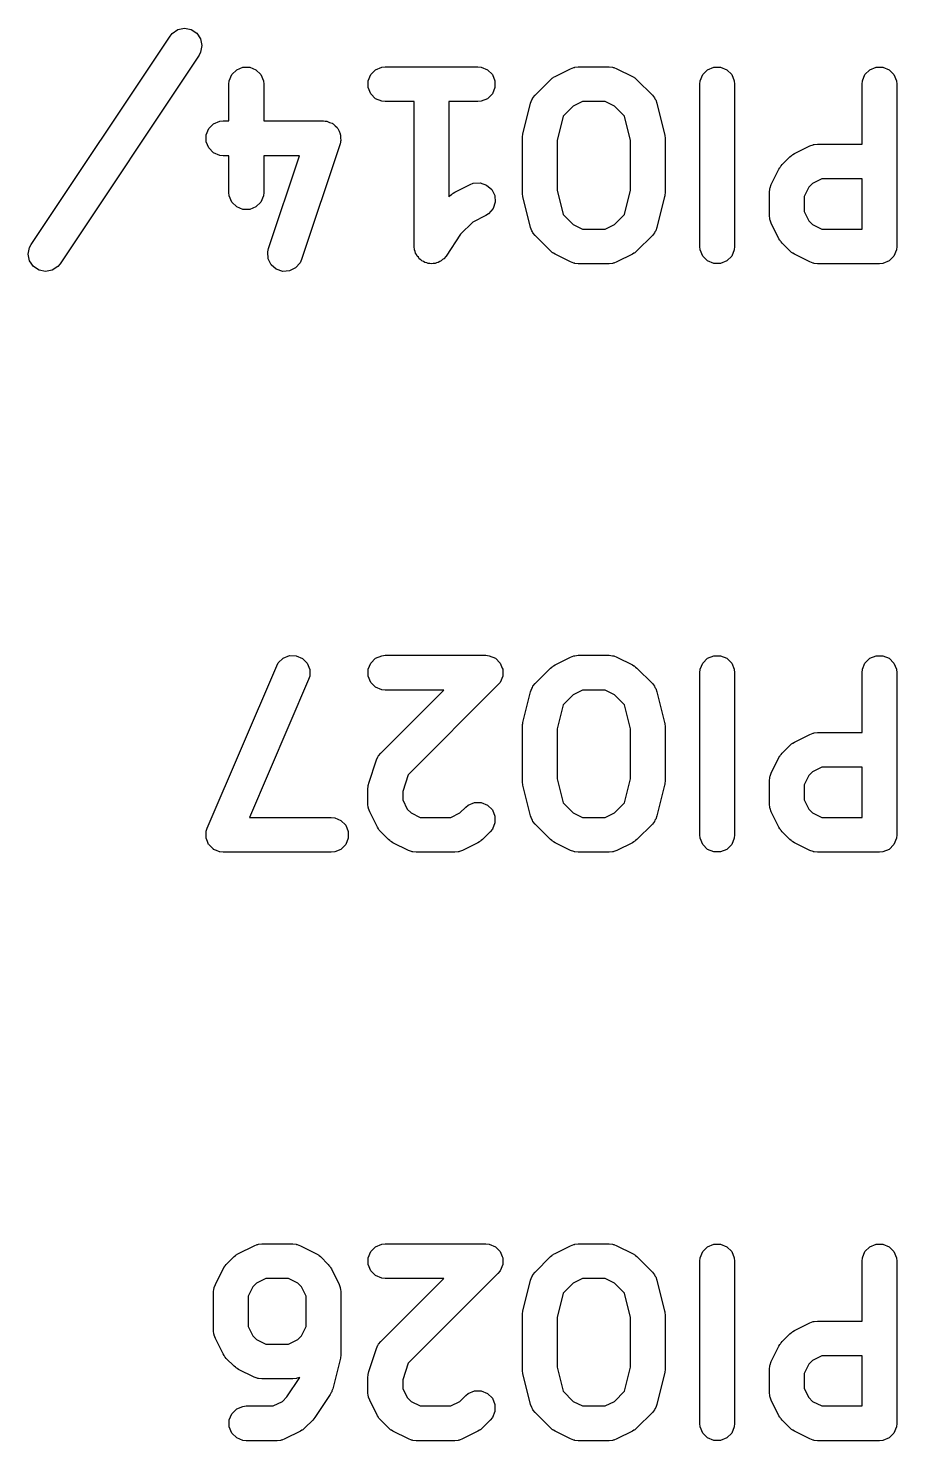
# Model space of a CAD drawing. Header units: inches. Extents: x 1.56 to 3.89, y -5.01 to -1.23.
# Drawn here: x 2.6216 to 2.7693, y -2.2669 to -2.0269 of the extents above; entities that cross this region are included whole.
import ezdxf

# ---------------------------------------------------------------- set-up
doc = ezdxf.new("R2010")
doc.units = ezdxf.units.IN
doc.header["$MEASUREMENT"] = 0
doc.layers.add('F.Silkscreen', color=41, linetype='CONTINUOUS', true_color=0xf2eda1)

msp = doc.modelspace()

# ---------------------------------------------------------------- linework, layer by layer
at = {"layer": 'F.Silkscreen', "linetype": 'CONTINUOUS'}
for p, q in [((2.62214, -2.06361), (2.64576, -2.02818)), ((2.64576, -2.02818), (2.64612, -2.02773)), ((2.64612, -2.02773), (2.64708, -2.02709)), ((2.64708, -2.02709), (2.64821, -2.02686)), ((2.64821, -2.02686), (2.64934, -2.02709)), ((2.64934, -2.02709), (2.6503, -2.02772)), ((2.6503, -2.02772), (2.65094, -2.02868)), ((2.65094, -2.02868), (2.65117, -2.02981)), ((2.65117, -2.02981), (2.65094, -2.03094)), ((2.65067, -2.03145), (2.62705, -2.06689)), ((2.65094, -2.03094), (2.65067, -2.03145)), ((2.65582, -2.0358), (2.65626, -2.03474)), ((2.65626, -2.03474), (2.65707, -2.03392)), ((2.65707, -2.03392), (2.65814, -2.03348)), ((2.65814, -2.03348), (2.65929, -2.03348)), ((2.65929, -2.03348), (2.66035, -2.03392)), ((2.66035, -2.03392), (2.66117, -2.03474)), ((2.66117, -2.03474), (2.66161, -2.0358)), ((2.67944, -2.0358), (2.67988, -2.03474)), ((2.67988, -2.03474), (2.68069, -2.03392)), ((2.68069, -2.03392), (2.68176, -2.03348)), ((2.68176, -2.03348), (2.68234, -2.03342)), ((2.68234, -2.03342), (2.69808, -2.03342)), ((2.69808, -2.03342), (2.69866, -2.03348)), ((2.69866, -2.03348), (2.69972, -2.03392)), ((2.69972, -2.03392), (2.70054, -2.03474)), ((2.70054, -2.03474), (2.70098, -2.0358)), ((2.71043, -2.0356), (2.71066, -2.03542)), ((2.71066, -2.03542), (2.71071, -2.03536)), ((2.71071, -2.03536), (2.7108, -2.0353)), ((2.7108, -2.0353), (2.71088, -2.03523)), ((2.71088, -2.03523), (2.71095, -2.0352)), ((2.71095, -2.0352), (2.7112, -2.03505)), ((2.7112, -2.03505), (2.71382, -2.03374)), ((2.71382, -2.03374), (2.71436, -2.03353)), ((2.71436, -2.03353), (2.71447, -2.03352)), ((2.71447, -2.03352), (2.71457, -2.03348)), ((2.71457, -2.03348), (2.71514, -2.03342)), ((2.71514, -2.03342), (2.72039, -2.03342)), ((2.72039, -2.03342), (2.72097, -2.03348)), ((2.72097, -2.03348), (2.72107, -2.03352)), ((2.72107, -2.03352), (2.72117, -2.03353)), ((2.72117, -2.03353), (2.72171, -2.03374)), ((2.72171, -2.03374), (2.72434, -2.03505)), ((2.72434, -2.03505), (2.72459, -2.0352)), ((2.72459, -2.0352), (2.72466, -2.03523)), ((2.72466, -2.03523), (2.72474, -2.0353)), ((2.72474, -2.0353), (2.72483, -2.03536)), ((2.72483, -2.03536), (2.72488, -2.03542)), ((2.72488, -2.03542), (2.72511, -2.0356)), ((2.73587, -2.0358), (2.73631, -2.03474)), ((2.73631, -2.03474), (2.73713, -2.03392)), ((2.73713, -2.03392), (2.73819, -2.03348)), ((2.73819, -2.03348), (2.73934, -2.03348)), ((2.73934, -2.03348), (2.74041, -2.03392)), ((2.74041, -2.03392), (2.74122, -2.03474)), ((2.74122, -2.03474), (2.74166, -2.0358)), ((2.76343, -2.0358), (2.76387, -2.03474)), ((2.76387, -2.03474), (2.76468, -2.03392)), ((2.76468, -2.03392), (2.76575, -2.03348)), ((2.76575, -2.03348), (2.7669, -2.03348)), ((2.7669, -2.03348), (2.76797, -2.03392)), ((2.76797, -2.03392), (2.76878, -2.03474)), ((2.76878, -2.03474), (2.76922, -2.0358)), ((2.65576, -2.03638), (2.65582, -2.0358)), ((2.65576, -2.04261), (2.65576, -2.03638)), ((2.66161, -2.0358), (2.66167, -2.03638)), ((2.66167, -2.03638), (2.66167, -2.04261)), ((2.67944, -2.03695), (2.67944, -2.0358)), ((2.67988, -2.03802), (2.67944, -2.03695)), ((2.70098, -2.03695), (2.70054, -2.03802)), ((2.70098, -2.0358), (2.70098, -2.03695)), ((2.70781, -2.03823), (2.71043, -2.0356)), ((2.72511, -2.0356), (2.72773, -2.03823)), ((2.73581, -2.03638), (2.73587, -2.0358)), ((2.73581, -2.06394), (2.73581, -2.03638)), ((2.74166, -2.0358), (2.74172, -2.03638)), ((2.74172, -2.03638), (2.74172, -2.06394)), ((2.76337, -2.03638), (2.76343, -2.0358)), ((2.76337, -2.04655), (2.76337, -2.03638)), ((2.76922, -2.0358), (2.76928, -2.03638)), ((2.76928, -2.03638), (2.76928, -2.06394)), ((2.68069, -2.03883), (2.67988, -2.03802)), ((2.68176, -2.03927), (2.68069, -2.03883)), ((2.68234, -2.03933), (2.68176, -2.03927)), ((2.68726, -2.03933), (2.68234, -2.03933)), ((2.68726, -2.06394), (2.68726, -2.03933)), ((2.69808, -2.03933), (2.69316, -2.03933)), ((2.69316, -2.03933), (2.69316, -2.05549)), ((2.69866, -2.03927), (2.69808, -2.03933)), ((2.69972, -2.03883), (2.69866, -2.03927)), ((2.70054, -2.03802), (2.69972, -2.03883)), ((2.70572, -2.04485), (2.70703, -2.0396)), ((2.70703, -2.0396), (2.70722, -2.03905)), ((2.70722, -2.03905), (2.70736, -2.03888)), ((2.70736, -2.03888), (2.70744, -2.03867)), ((2.70744, -2.03867), (2.70781, -2.03823)), ((2.71427, -2.04012), (2.71256, -2.04182)), ((2.71584, -2.03933), (2.71427, -2.04012)), ((2.7197, -2.03933), (2.71584, -2.03933)), ((2.72127, -2.04012), (2.7197, -2.03933)), ((2.72298, -2.04182), (2.72127, -2.04012)), ((2.72773, -2.03823), (2.7281, -2.03867)), ((2.7281, -2.03867), (2.72818, -2.03888)), ((2.72818, -2.03888), (2.72831, -2.03905)), ((2.72831, -2.03905), (2.72851, -2.0396)), ((2.72851, -2.0396), (2.72982, -2.04485)), ((2.6542, -2.04267), (2.65478, -2.04261)), ((2.65478, -2.04261), (2.65576, -2.04261)), ((2.66167, -2.04261), (2.67184, -2.04261)), ((2.67184, -2.04261), (2.67213, -2.04264)), ((2.71256, -2.04182), (2.71153, -2.04593)), ((2.724, -2.04593), (2.72298, -2.04182)), ((2.65188, -2.04499), (2.65232, -2.04392)), ((2.65188, -2.04614), (2.65188, -2.04499)), ((2.65232, -2.04392), (2.65314, -2.04311)), ((2.65314, -2.04311), (2.6542, -2.04267)), ((2.67213, -2.04264), (2.67221, -2.04263)), ((2.67221, -2.04263), (2.67226, -2.04265)), ((2.67226, -2.04265), (2.67241, -2.04267)), ((2.67241, -2.04267), (2.67285, -2.04285)), ((2.67285, -2.04285), (2.6733, -2.043)), ((2.6733, -2.043), (2.67338, -2.04307)), ((2.67338, -2.04307), (2.67348, -2.04311)), ((2.67348, -2.04311), (2.67381, -2.04344)), ((2.67381, -2.04344), (2.67417, -2.04375)), ((2.67417, -2.04375), (2.67422, -2.04385)), ((2.67422, -2.04385), (2.67429, -2.04392)), ((2.67429, -2.04392), (2.67447, -2.04436)), ((2.67447, -2.04436), (2.67468, -2.04478)), ((2.67468, -2.04478), (2.67469, -2.04489)), ((2.67469, -2.04489), (2.67473, -2.04499)), ((2.67473, -2.04499), (2.67473, -2.04546)), ((2.70566, -2.0452), (2.70569, -2.04499)), ((2.70569, -2.04499), (2.7057, -2.04495)), ((2.7057, -2.04495), (2.70572, -2.04485)), ((2.72982, -2.04485), (2.72983, -2.04495)), ((2.72983, -2.04495), (2.72985, -2.04499)), ((2.72985, -2.04499), (2.72987, -2.0452)), ((2.65232, -2.0472), (2.65188, -2.04614)), ((2.65314, -2.04802), (2.65232, -2.0472)), ((2.67464, -2.0465), (2.66808, -2.06618)), ((2.6747, -2.04621), (2.67464, -2.0465)), ((2.67473, -2.04614), (2.6747, -2.04621)), ((2.67473, -2.04546), (2.67477, -2.04593)), ((2.67477, -2.04593), (2.67473, -2.04608)), ((2.67473, -2.04608), (2.67473, -2.04614)), ((2.70563, -2.04542), (2.70566, -2.0452)), ((2.70564, -2.04546), (2.70563, -2.04542)), ((2.70563, -2.04556), (2.70564, -2.04546)), ((2.70563, -2.05475), (2.70563, -2.04556)), ((2.71153, -2.04593), (2.71153, -2.05439)), ((2.724, -2.05439), (2.724, -2.04593)), ((2.72987, -2.0452), (2.7299, -2.04542)), ((2.7299, -2.04542), (2.7299, -2.04546)), ((2.7299, -2.04546), (2.72991, -2.04556)), ((2.72991, -2.04556), (2.72991, -2.05475)), ((2.75188, -2.04817), (2.75451, -2.04686)), ((2.75451, -2.04686), (2.75505, -2.04665)), ((2.75505, -2.04665), (2.75515, -2.04664)), ((2.75515, -2.04664), (2.75525, -2.0466)), ((2.75525, -2.0466), (2.75583, -2.04655)), ((2.75583, -2.04655), (2.76337, -2.04655)), ((2.6542, -2.04846), (2.65314, -2.04802)), ((2.65478, -2.04852), (2.6542, -2.04846)), ((2.65576, -2.04852), (2.65478, -2.04852)), ((2.65576, -2.05475), (2.65576, -2.04852)), ((2.66774, -2.04852), (2.66167, -2.04852)), ((2.66167, -2.04852), (2.66167, -2.05475)), ((2.66247, -2.06431), (2.66774, -2.04852)), ((2.7498, -2.05004), (2.75111, -2.04872)), ((2.75111, -2.04872), (2.75134, -2.04854)), ((2.75134, -2.04854), (2.75139, -2.04848)), ((2.75139, -2.04848), (2.75148, -2.04842)), ((2.75148, -2.04842), (2.75156, -2.04836)), ((2.75156, -2.04836), (2.75163, -2.04833)), ((2.75163, -2.04833), (2.75188, -2.04817)), ((2.74794, -2.05343), (2.74925, -2.0508)), ((2.74925, -2.0508), (2.7494, -2.05056)), ((2.7494, -2.05056), (2.74943, -2.05048)), ((2.74943, -2.05048), (2.7495, -2.0504)), ((2.7495, -2.0504), (2.74956, -2.05031)), ((2.74956, -2.05031), (2.74962, -2.05026)), ((2.74962, -2.05026), (2.7498, -2.05004)), ((2.69414, -2.05473), (2.69676, -2.05342)), ((2.69676, -2.05342), (2.6973, -2.05321)), ((2.6973, -2.05321), (2.69845, -2.05313)), ((2.69845, -2.05313), (2.69955, -2.0535)), ((2.69955, -2.0535), (2.70042, -2.05425)), ((2.70042, -2.05425), (2.70093, -2.05528)), ((2.71153, -2.05439), (2.71256, -2.05849)), ((2.72298, -2.05849), (2.724, -2.05439)), ((2.74762, -2.05475), (2.74768, -2.05417)), ((2.74768, -2.05417), (2.74772, -2.05408)), ((2.74772, -2.05408), (2.74773, -2.05397)), ((2.74773, -2.05397), (2.74794, -2.05343)), ((2.75432, -2.05387), (2.75353, -2.05545)), ((2.75495, -2.05324), (2.75432, -2.05387)), ((2.75652, -2.05245), (2.75495, -2.05324)), ((2.76337, -2.05245), (2.75652, -2.05245)), ((2.76337, -2.06098), (2.76337, -2.05245)), ((2.65582, -2.05533), (2.65576, -2.05475)), ((2.65626, -2.05639), (2.65582, -2.05533)), ((2.65707, -2.0572), (2.65626, -2.05639)), ((2.66117, -2.05639), (2.66035, -2.0572)), ((2.66161, -2.05533), (2.66117, -2.05639)), ((2.66167, -2.05475), (2.66161, -2.05533)), ((2.69316, -2.05549), (2.69337, -2.05529)), ((2.69337, -2.05529), (2.6936, -2.0551)), ((2.6936, -2.0551), (2.69365, -2.05504)), ((2.69365, -2.05504), (2.69374, -2.05499)), ((2.69374, -2.05499), (2.69382, -2.05492)), ((2.69382, -2.05492), (2.69389, -2.05489)), ((2.69389, -2.05489), (2.69414, -2.05473)), ((2.70101, -2.05643), (2.70065, -2.05752)), ((2.70093, -2.05528), (2.70101, -2.05643)), ((2.70564, -2.05485), (2.70563, -2.05475)), ((2.70563, -2.05489), (2.70564, -2.05485)), ((2.70566, -2.05511), (2.70563, -2.05489)), ((2.70569, -2.05533), (2.70566, -2.05511)), ((2.7057, -2.05537), (2.70569, -2.05533)), ((2.70572, -2.05547), (2.7057, -2.05537)), ((2.70703, -2.06071), (2.70572, -2.05547)), ((2.72982, -2.05547), (2.72851, -2.06071)), ((2.72983, -2.05537), (2.72982, -2.05547)), ((2.72985, -2.05533), (2.72983, -2.05537)), ((2.72987, -2.05511), (2.72985, -2.05533)), ((2.7299, -2.05489), (2.72987, -2.05511)), ((2.72991, -2.05475), (2.7299, -2.05485)), ((2.7299, -2.05485), (2.7299, -2.05489)), ((2.74762, -2.05869), (2.74762, -2.05475)), ((2.75353, -2.05545), (2.75353, -2.05799)), ((2.65814, -2.05765), (2.65707, -2.0572)), ((2.65929, -2.05765), (2.65814, -2.05765)), ((2.66035, -2.0572), (2.65929, -2.05765)), ((2.6994, -2.0587), (2.69721, -2.0598)), ((2.69989, -2.05839), (2.6994, -2.0587)), ((2.70065, -2.05752), (2.69989, -2.05839)), ((2.71256, -2.05849), (2.71427, -2.0602)), ((2.72127, -2.0602), (2.72298, -2.05849)), ((2.74768, -2.05926), (2.74762, -2.05869)), ((2.74772, -2.05936), (2.74768, -2.05926)), ((2.74773, -2.05947), (2.74772, -2.05936)), ((2.75353, -2.05799), (2.75432, -2.05956)), ((2.69721, -2.0598), (2.69513, -2.06188)), ((2.70722, -2.06126), (2.70703, -2.06071)), ((2.70736, -2.06144), (2.70722, -2.06126)), ((2.70744, -2.06164), (2.70736, -2.06144)), ((2.70781, -2.06209), (2.70744, -2.06164)), ((2.71427, -2.0602), (2.71584, -2.06098)), ((2.71584, -2.06098), (2.7197, -2.06098)), ((2.7197, -2.06098), (2.72127, -2.0602)), ((2.7281, -2.06164), (2.72773, -2.06209)), ((2.72818, -2.06144), (2.7281, -2.06164)), ((2.72831, -2.06126), (2.72818, -2.06144)), ((2.72851, -2.06071), (2.72831, -2.06126)), ((2.74794, -2.06001), (2.74773, -2.05947)), ((2.74925, -2.06263), (2.74794, -2.06001)), ((2.75432, -2.05956), (2.75495, -2.0602)), ((2.75495, -2.0602), (2.75652, -2.06098)), ((2.75652, -2.06098), (2.76337, -2.06098)), ((2.62164, -2.06525), (2.62186, -2.06412)), ((2.62186, -2.06412), (2.62214, -2.06361)), ((2.68731, -2.06451), (2.68726, -2.06394)), ((2.68726, -2.06394), (2.68726, -2.06394)), ((2.68726, -2.06394), (2.68726, -2.06394)), ((2.68726, -2.06394), (2.68726, -2.06394)), ((2.69513, -2.06188), (2.69267, -2.06557)), ((2.71043, -2.06471), (2.70781, -2.06209)), ((2.72773, -2.06209), (2.72511, -2.06471)), ((2.73587, -2.06451), (2.73581, -2.06394)), ((2.74172, -2.06394), (2.74166, -2.06451)), ((2.7494, -2.06288), (2.74925, -2.06263)), ((2.74943, -2.06295), (2.7494, -2.06288)), ((2.7495, -2.06303), (2.74943, -2.06295)), ((2.74956, -2.06312), (2.7495, -2.06303)), ((2.74962, -2.06317), (2.74956, -2.06312)), ((2.7498, -2.0634), (2.74962, -2.06317)), ((2.75111, -2.06471), (2.7498, -2.0634)), ((2.76928, -2.06394), (2.76922, -2.06451)), ((2.62187, -2.06638), (2.62164, -2.06525)), ((2.62251, -2.06734), (2.62187, -2.06638)), ((2.66235, -2.06488), (2.66247, -2.06431)), ((2.66243, -2.06603), (2.66235, -2.06488)), ((2.66294, -2.06706), (2.66243, -2.06603)), ((2.66808, -2.06618), (2.66784, -2.06671)), ((2.68743, -2.06478), (2.68731, -2.06451)), ((2.68748, -2.06507), (2.68743, -2.06478)), ((2.68764, -2.06531), (2.68748, -2.06507)), ((2.68775, -2.06558), (2.68764, -2.06531)), ((2.68796, -2.06578), (2.68775, -2.06558)), ((2.68812, -2.06603), (2.68796, -2.06578)), ((2.68836, -2.06619), (2.68812, -2.06603)), ((2.68857, -2.06639), (2.68836, -2.06619)), ((2.68884, -2.0665), (2.68857, -2.06639)), ((2.68908, -2.06666), (2.68884, -2.0665)), ((2.69158, -2.0665), (2.69134, -2.06666)), ((2.69185, -2.06639), (2.69158, -2.0665)), ((2.69206, -2.06618), (2.69185, -2.06639)), ((2.6923, -2.06602), (2.69206, -2.06618)), ((2.69266, -2.06558), (2.6923, -2.06602)), ((2.69267, -2.06557), (2.69266, -2.06558)), ((2.69266, -2.06558), (2.69266, -2.06558)), ((2.69266, -2.06558), (2.69266, -2.06558)), ((2.71066, -2.0649), (2.71043, -2.06471)), ((2.71071, -2.06496), (2.71066, -2.0649)), ((2.7108, -2.06501), (2.71071, -2.06496)), ((2.71088, -2.06508), (2.7108, -2.06501)), ((2.71095, -2.06511), (2.71088, -2.06508)), ((2.7112, -2.06526), (2.71095, -2.06511)), ((2.71382, -2.06658), (2.7112, -2.06526)), ((2.71436, -2.06678), (2.71382, -2.06658)), ((2.72171, -2.06658), (2.72117, -2.06678)), ((2.72434, -2.06526), (2.72171, -2.06658)), ((2.72459, -2.06511), (2.72434, -2.06526)), ((2.72466, -2.06508), (2.72459, -2.06511)), ((2.72474, -2.06501), (2.72466, -2.06508)), ((2.72483, -2.06496), (2.72474, -2.06501)), ((2.72488, -2.0649), (2.72483, -2.06496)), ((2.72511, -2.06471), (2.72488, -2.0649)), ((2.73631, -2.06558), (2.73587, -2.06451)), ((2.73713, -2.06639), (2.73631, -2.06558)), ((2.73819, -2.06683), (2.73713, -2.06639)), ((2.74041, -2.06639), (2.73934, -2.06683)), ((2.74122, -2.06558), (2.74041, -2.06639)), ((2.74166, -2.06451), (2.74122, -2.06558)), ((2.75134, -2.0649), (2.75111, -2.06471)), ((2.75139, -2.06496), (2.75134, -2.0649)), ((2.75148, -2.06501), (2.75139, -2.06496)), ((2.75156, -2.06508), (2.75148, -2.06501)), ((2.75163, -2.06511), (2.75156, -2.06508)), ((2.75188, -2.06526), (2.75163, -2.06511)), ((2.75451, -2.06658), (2.75188, -2.06526)), ((2.75505, -2.06678), (2.75451, -2.06658)), ((2.76797, -2.06639), (2.7669, -2.06683)), ((2.76878, -2.06558), (2.76797, -2.06639)), ((2.76922, -2.06451), (2.76878, -2.06558)), ((2.62347, -2.06798), (2.62251, -2.06734)), ((2.6246, -2.0682), (2.62347, -2.06798)), ((2.62573, -2.06797), (2.6246, -2.0682)), ((2.62668, -2.06733), (2.62573, -2.06797)), ((2.62705, -2.06689), (2.62668, -2.06733)), ((2.66381, -2.06781), (2.66294, -2.06706)), ((2.66491, -2.06818), (2.66381, -2.06781)), ((2.66605, -2.0681), (2.66491, -2.06818)), ((2.66709, -2.06758), (2.66605, -2.0681)), ((2.66784, -2.06671), (2.66709, -2.06758)), ((2.68937, -2.06672), (2.68908, -2.06666)), ((2.68963, -2.06683), (2.68937, -2.06672)), ((2.68993, -2.06683), (2.68963, -2.06683)), ((2.69021, -2.06689), (2.68993, -2.06683)), ((2.6905, -2.06683), (2.69021, -2.06689)), ((2.69079, -2.06683), (2.6905, -2.06683)), ((2.69106, -2.06672), (2.69079, -2.06683)), ((2.69134, -2.06666), (2.69106, -2.06672)), ((2.71447, -2.06679), (2.71436, -2.06678)), ((2.71457, -2.06683), (2.71447, -2.06679)), ((2.71514, -2.06689), (2.71457, -2.06683)), ((2.72039, -2.06689), (2.71514, -2.06689)), ((2.72097, -2.06683), (2.72039, -2.06689)), ((2.72107, -2.06679), (2.72097, -2.06683)), ((2.72117, -2.06678), (2.72107, -2.06679)), ((2.73934, -2.06683), (2.73819, -2.06683)), ((2.75515, -2.06679), (2.75505, -2.06678)), ((2.75525, -2.06683), (2.75515, -2.06679)), ((2.75583, -2.06689), (2.75525, -2.06683)), ((2.76632, -2.06689), (2.75583, -2.06689)), ((2.7669, -2.06683), (2.76632, -2.06689)), ((2.66498, -2.1339), (2.66605, -2.13347)), ((2.66605, -2.13347), (2.6672, -2.13349)), ((2.6672, -2.13349), (2.66826, -2.13394)), ((2.68069, -2.13392), (2.68176, -2.13348)), ((2.68176, -2.13348), (2.68234, -2.13342)), ((2.68234, -2.13342), (2.6994, -2.13342)), ((2.6994, -2.13342), (2.69997, -2.13348)), ((2.69997, -2.13348), (2.70104, -2.13392)), ((2.7112, -2.13505), (2.71382, -2.13374)), ((2.71382, -2.13374), (2.71436, -2.13353)), ((2.71436, -2.13353), (2.71447, -2.13352)), ((2.71447, -2.13352), (2.71457, -2.13348)), ((2.71457, -2.13348), (2.71514, -2.13342)), ((2.71514, -2.13342), (2.72039, -2.13342)), ((2.72039, -2.13342), (2.72097, -2.13348)), ((2.72097, -2.13348), (2.72107, -2.13352)), ((2.72107, -2.13352), (2.72117, -2.13353)), ((2.72117, -2.13353), (2.72171, -2.13374)), ((2.72171, -2.13374), (2.72434, -2.13505)), ((2.73713, -2.13392), (2.73819, -2.13348)), ((2.73819, -2.13348), (2.73934, -2.13348)), ((2.73934, -2.13348), (2.74041, -2.13392)), ((2.76468, -2.13392), (2.76575, -2.13348)), ((2.76575, -2.13348), (2.7669, -2.13348)), ((2.7669, -2.13348), (2.76797, -2.13392)), ((2.65206, -2.16277), (2.66387, -2.13521)), ((2.66387, -2.13521), (2.66415, -2.13471)), ((2.66415, -2.13471), (2.66498, -2.1339)), ((2.66826, -2.13394), (2.66906, -2.13477)), ((2.66906, -2.13477), (2.66949, -2.13584)), ((2.66949, -2.13584), (2.66948, -2.13699)), ((2.67944, -2.1358), (2.67988, -2.13474)), ((2.67944, -2.13695), (2.67944, -2.1358)), ((2.67988, -2.13474), (2.68069, -2.13392)), ((2.70104, -2.13392), (2.70185, -2.13474)), ((2.70185, -2.13474), (2.70221, -2.1356)), ((2.70221, -2.1356), (2.70229, -2.1358)), ((2.70229, -2.1358), (2.70229, -2.13695)), ((2.70781, -2.13823), (2.71043, -2.1356)), ((2.71043, -2.1356), (2.71066, -2.13542)), ((2.71066, -2.13542), (2.71071, -2.13536)), ((2.71071, -2.13536), (2.7108, -2.1353)), ((2.7108, -2.1353), (2.71088, -2.13523)), ((2.71088, -2.13523), (2.71095, -2.1352)), ((2.71095, -2.1352), (2.7112, -2.13505)), ((2.72434, -2.13505), (2.72459, -2.1352)), ((2.72459, -2.1352), (2.72466, -2.13523)), ((2.72466, -2.13523), (2.72474, -2.1353)), ((2.72474, -2.1353), (2.72483, -2.13536)), ((2.72483, -2.13536), (2.72488, -2.13542)), ((2.72488, -2.13542), (2.72511, -2.1356)), ((2.72511, -2.1356), (2.72773, -2.13823)), ((2.73581, -2.13638), (2.73587, -2.1358)), ((2.73587, -2.1358), (2.73631, -2.13474)), ((2.73631, -2.13474), (2.73713, -2.13392)), ((2.74041, -2.13392), (2.74122, -2.13474)), ((2.74122, -2.13474), (2.74166, -2.1358)), ((2.74166, -2.1358), (2.74172, -2.13638)), ((2.76337, -2.13638), (2.76343, -2.1358)), ((2.76343, -2.1358), (2.76387, -2.13474)), ((2.76387, -2.13474), (2.76468, -2.13392)), ((2.76797, -2.13392), (2.76878, -2.13474)), ((2.76878, -2.13474), (2.76922, -2.1358)), ((2.76922, -2.1358), (2.76928, -2.13638)), ((2.6693, -2.13754), (2.65925, -2.16098)), ((2.66948, -2.13699), (2.6693, -2.13754)), ((2.67988, -2.13802), (2.67944, -2.13695)), ((2.68069, -2.13883), (2.67988, -2.13802)), ((2.70148, -2.13846), (2.68623, -2.15372)), ((2.70185, -2.13802), (2.70148, -2.13846)), ((2.70229, -2.13695), (2.70185, -2.13802)), ((2.70744, -2.13867), (2.70781, -2.13823)), ((2.72773, -2.13823), (2.7281, -2.13867)), ((2.73581, -2.16394), (2.73581, -2.13638)), ((2.74172, -2.13638), (2.74172, -2.16394)), ((2.76337, -2.14655), (2.76337, -2.13638)), ((2.76928, -2.13638), (2.76928, -2.16394)), ((2.68176, -2.13927), (2.68069, -2.13883)), ((2.68156, -2.15004), (2.69227, -2.13933)), ((2.68234, -2.13933), (2.68176, -2.13927)), ((2.69227, -2.13933), (2.68234, -2.13933)), ((2.70572, -2.14485), (2.70703, -2.1396)), ((2.70703, -2.1396), (2.70722, -2.13905)), ((2.70722, -2.13905), (2.70736, -2.13888)), ((2.70736, -2.13888), (2.70744, -2.13867)), ((2.71427, -2.14012), (2.71256, -2.14182)), ((2.71584, -2.13933), (2.71427, -2.14012)), ((2.7197, -2.13933), (2.71584, -2.13933)), ((2.72127, -2.14012), (2.7197, -2.13933)), ((2.72298, -2.14182), (2.72127, -2.14012)), ((2.7281, -2.13867), (2.72818, -2.13888)), ((2.72818, -2.13888), (2.72831, -2.13905)), ((2.72831, -2.13905), (2.72851, -2.1396)), ((2.72851, -2.1396), (2.72982, -2.14485)), ((2.71256, -2.14182), (2.71153, -2.14593)), ((2.724, -2.14593), (2.72298, -2.14182)), ((2.70563, -2.14542), (2.70566, -2.1452)), ((2.70564, -2.14546), (2.70563, -2.14542)), ((2.70563, -2.14556), (2.70564, -2.14546)), ((2.70563, -2.15475), (2.70563, -2.14556)), ((2.70566, -2.1452), (2.70569, -2.14499)), ((2.70569, -2.14499), (2.7057, -2.14495)), ((2.7057, -2.14495), (2.70572, -2.14485)), ((2.72982, -2.14485), (2.72983, -2.14495)), ((2.72983, -2.14495), (2.72985, -2.14499)), ((2.72985, -2.14499), (2.72987, -2.1452)), ((2.72987, -2.1452), (2.7299, -2.14542)), ((2.7299, -2.14542), (2.7299, -2.14546)), ((2.7299, -2.14546), (2.72991, -2.14556)), ((2.72991, -2.14556), (2.72991, -2.15475)), ((2.71153, -2.14593), (2.71153, -2.15439)), ((2.724, -2.15439), (2.724, -2.14593)), ((2.75163, -2.14833), (2.75188, -2.14817)), ((2.75188, -2.14817), (2.75451, -2.14686)), ((2.75451, -2.14686), (2.75505, -2.14665)), ((2.75505, -2.14665), (2.75515, -2.14664)), ((2.75515, -2.14664), (2.75525, -2.1466)), ((2.75525, -2.1466), (2.75583, -2.14655)), ((2.75583, -2.14655), (2.76337, -2.14655)), ((2.68108, -2.15066), (2.68115, -2.15058)), ((2.68115, -2.15058), (2.68119, -2.15048)), ((2.68119, -2.15048), (2.68156, -2.15004)), ((2.74925, -2.1508), (2.7494, -2.15056)), ((2.7494, -2.15056), (2.74943, -2.15048)), ((2.74943, -2.15048), (2.7495, -2.1504)), ((2.7495, -2.1504), (2.74956, -2.15031)), ((2.74956, -2.15031), (2.74962, -2.15026)), ((2.74962, -2.15026), (2.7498, -2.15004)), ((2.7498, -2.15004), (2.75111, -2.14872)), ((2.75111, -2.14872), (2.75134, -2.14854)), ((2.75134, -2.14854), (2.75139, -2.14848)), ((2.75139, -2.14848), (2.75148, -2.14842)), ((2.75148, -2.14842), (2.75156, -2.14836)), ((2.75156, -2.14836), (2.75163, -2.14833)), ((2.67953, -2.15513), (2.68085, -2.15119)), ((2.68085, -2.15119), (2.68108, -2.15066)), ((2.74794, -2.15343), (2.74925, -2.1508)), ((2.75652, -2.15245), (2.75495, -2.15324)), ((2.76337, -2.15245), (2.75652, -2.15245)), ((2.76337, -2.16098), (2.76337, -2.15245)), ((2.67944, -2.15549), (2.67947, -2.15541)), ((2.67947, -2.15541), (2.67953, -2.15513)), ((2.68623, -2.15372), (2.68529, -2.15654)), ((2.70564, -2.15485), (2.70563, -2.15475)), ((2.70563, -2.15489), (2.70564, -2.15485)), ((2.70566, -2.15511), (2.70563, -2.15489)), ((2.70569, -2.15533), (2.70566, -2.15511)), ((2.7057, -2.15537), (2.70569, -2.15533)), ((2.70572, -2.15547), (2.7057, -2.15537)), ((2.71153, -2.15439), (2.71256, -2.15849)), ((2.72298, -2.15849), (2.724, -2.15439)), ((2.72983, -2.15537), (2.72982, -2.15547)), ((2.72985, -2.15533), (2.72983, -2.15537)), ((2.72987, -2.15511), (2.72985, -2.15533)), ((2.7299, -2.15489), (2.72987, -2.15511)), ((2.72991, -2.15475), (2.7299, -2.15485)), ((2.7299, -2.15485), (2.7299, -2.15489)), ((2.74762, -2.15475), (2.74768, -2.15417)), ((2.74762, -2.15869), (2.74762, -2.15475)), ((2.74768, -2.15417), (2.74772, -2.15408)), ((2.74772, -2.15408), (2.74773, -2.15397)), ((2.74773, -2.15397), (2.74794, -2.15343)), ((2.75432, -2.15387), (2.75353, -2.15545)), ((2.75495, -2.15324), (2.75432, -2.15387)), ((2.67938, -2.15606), (2.67941, -2.15577)), ((2.67938, -2.15869), (2.67938, -2.15606)), ((2.67941, -2.15569), (2.67943, -2.15559)), ((2.67941, -2.15577), (2.67941, -2.15569)), ((2.67943, -2.15559), (2.67944, -2.15549)), ((2.68529, -2.15654), (2.68529, -2.15799)), ((2.70703, -2.16071), (2.70572, -2.15547)), ((2.72982, -2.15547), (2.72851, -2.16071)), ((2.75353, -2.15545), (2.75353, -2.15799)), ((2.67944, -2.15926), (2.67938, -2.15869)), ((2.67948, -2.15936), (2.67944, -2.15926)), ((2.67949, -2.15947), (2.67948, -2.15936)), ((2.67969, -2.16001), (2.67949, -2.15947)), ((2.68101, -2.16263), (2.67969, -2.16001)), ((2.68529, -2.15799), (2.68607, -2.15956)), ((2.68607, -2.15956), (2.68671, -2.1602)), ((2.68671, -2.1602), (2.68828, -2.16098)), ((2.69345, -2.16098), (2.69502, -2.1602)), ((2.69502, -2.1602), (2.696, -2.15922)), ((2.696, -2.15922), (2.69644, -2.15886)), ((2.69644, -2.15886), (2.69751, -2.15841)), ((2.69751, -2.15841), (2.69866, -2.15841)), ((2.69866, -2.15841), (2.69972, -2.15886)), ((2.69972, -2.15886), (2.70054, -2.15967)), ((2.70054, -2.15967), (2.70098, -2.16073)), ((2.71256, -2.15849), (2.71427, -2.1602)), ((2.71427, -2.1602), (2.71584, -2.16098)), ((2.7197, -2.16098), (2.72127, -2.1602)), ((2.72127, -2.1602), (2.72298, -2.15849)), ((2.74768, -2.15926), (2.74762, -2.15869)), ((2.74772, -2.15936), (2.74768, -2.15926)), ((2.74773, -2.15947), (2.74772, -2.15936)), ((2.74794, -2.16001), (2.74773, -2.15947)), ((2.74925, -2.16263), (2.74794, -2.16001)), ((2.75353, -2.15799), (2.75432, -2.15956)), ((2.75432, -2.15956), (2.75495, -2.1602)), ((2.75495, -2.1602), (2.75652, -2.16098)), ((2.65925, -2.16098), (2.67315, -2.16098)), ((2.67315, -2.16098), (2.67373, -2.16104)), ((2.67373, -2.16104), (2.67479, -2.16148)), ((2.67479, -2.16148), (2.6756, -2.1623)), ((2.6756, -2.1623), (2.67604, -2.16336)), ((2.68116, -2.16288), (2.68101, -2.16263)), ((2.68828, -2.16098), (2.69345, -2.16098)), ((2.70098, -2.16189), (2.70054, -2.16295)), ((2.70098, -2.16073), (2.70098, -2.16189)), ((2.70722, -2.16126), (2.70703, -2.16071)), ((2.70736, -2.16144), (2.70722, -2.16126)), ((2.70744, -2.16164), (2.70736, -2.16144)), ((2.70781, -2.16209), (2.70744, -2.16164)), ((2.71043, -2.16471), (2.70781, -2.16209)), ((2.71584, -2.16098), (2.7197, -2.16098)), ((2.72773, -2.16209), (2.72511, -2.16471)), ((2.7281, -2.16164), (2.72773, -2.16209)), ((2.72818, -2.16144), (2.7281, -2.16164)), ((2.72831, -2.16126), (2.72818, -2.16144)), ((2.72851, -2.16071), (2.72831, -2.16126)), ((2.7494, -2.16288), (2.74925, -2.16263)), ((2.75652, -2.16098), (2.76337, -2.16098)), ((2.65187, -2.16448), (2.65188, -2.16392)), ((2.65188, -2.16449), (2.65187, -2.16448)), ((2.65188, -2.16336), (2.65189, -2.16334)), ((2.65188, -2.16392), (2.65188, -2.16336)), ((2.65188, -2.16451), (2.65188, -2.16449)), ((2.65209, -2.16503), (2.65188, -2.16451)), ((2.65189, -2.16332), (2.65206, -2.16277)), ((2.65189, -2.16334), (2.65189, -2.16332)), ((2.6523, -2.16555), (2.65209, -2.16503)), ((2.67604, -2.16451), (2.6756, -2.16558)), ((2.67604, -2.16336), (2.67604, -2.16451)), ((2.68119, -2.16295), (2.68116, -2.16288)), ((2.68126, -2.16303), (2.68119, -2.16295)), ((2.68132, -2.16312), (2.68126, -2.16303)), ((2.68137, -2.16317), (2.68132, -2.16312)), ((2.68156, -2.1634), (2.68137, -2.16317)), ((2.68287, -2.16471), (2.68156, -2.1634)), ((2.6831, -2.1649), (2.68287, -2.16471)), ((2.68315, -2.16496), (2.6831, -2.1649)), ((2.68324, -2.16501), (2.68315, -2.16496)), ((2.68332, -2.16508), (2.68324, -2.16501)), ((2.69849, -2.16501), (2.69841, -2.16508)), ((2.69858, -2.16496), (2.69849, -2.16501)), ((2.69863, -2.1649), (2.69858, -2.16496)), ((2.69886, -2.16471), (2.69863, -2.1649)), ((2.70017, -2.1634), (2.69886, -2.16471)), ((2.70054, -2.16295), (2.70017, -2.1634)), ((2.71066, -2.1649), (2.71043, -2.16471)), ((2.71071, -2.16496), (2.71066, -2.1649)), ((2.7108, -2.16501), (2.71071, -2.16496)), ((2.71088, -2.16508), (2.7108, -2.16501)), ((2.72474, -2.16501), (2.72466, -2.16508)), ((2.72483, -2.16496), (2.72474, -2.16501)), ((2.72488, -2.1649), (2.72483, -2.16496)), ((2.72511, -2.16471), (2.72488, -2.1649)), ((2.73587, -2.16451), (2.73581, -2.16394)), ((2.73631, -2.16558), (2.73587, -2.16451)), ((2.74166, -2.16451), (2.74122, -2.16558)), ((2.74172, -2.16394), (2.74166, -2.16451)), ((2.74943, -2.16295), (2.7494, -2.16288)), ((2.7495, -2.16303), (2.74943, -2.16295)), ((2.74956, -2.16312), (2.7495, -2.16303)), ((2.74962, -2.16317), (2.74956, -2.16312)), ((2.7498, -2.1634), (2.74962, -2.16317)), ((2.75111, -2.16471), (2.7498, -2.1634)), ((2.75134, -2.1649), (2.75111, -2.16471)), ((2.75139, -2.16496), (2.75134, -2.1649)), ((2.75148, -2.16501), (2.75139, -2.16496)), ((2.75156, -2.16508), (2.75148, -2.16501)), ((2.76922, -2.16451), (2.76878, -2.16558)), ((2.76928, -2.16394), (2.76922, -2.16451)), ((2.65231, -2.16556), (2.6523, -2.16555)), ((2.65232, -2.16558), (2.65231, -2.16556)), ((2.65272, -2.16597), (2.65232, -2.16558)), ((2.65311, -2.16637), (2.65272, -2.16597)), ((2.65312, -2.16638), (2.65311, -2.16637)), ((2.65314, -2.16639), (2.65312, -2.16638)), ((2.65365, -2.1666), (2.65314, -2.16639)), ((2.65416, -2.16682), (2.65365, -2.1666)), ((2.65418, -2.16682), (2.65416, -2.16682)), ((2.6542, -2.16683), (2.65418, -2.16682)), ((2.65478, -2.16689), (2.6542, -2.16683)), ((2.67315, -2.16689), (2.65478, -2.16689)), ((2.67373, -2.16683), (2.67315, -2.16689)), ((2.67479, -2.16639), (2.67373, -2.16683)), ((2.6756, -2.16558), (2.67479, -2.16639)), ((2.68339, -2.16511), (2.68332, -2.16508)), ((2.68364, -2.16526), (2.68339, -2.16511)), ((2.68626, -2.16658), (2.68364, -2.16526)), ((2.6868, -2.16678), (2.68626, -2.16658)), ((2.68691, -2.16679), (2.6868, -2.16678)), ((2.68701, -2.16683), (2.68691, -2.16679)), ((2.68758, -2.16689), (2.68701, -2.16683)), ((2.69415, -2.16689), (2.68758, -2.16689)), ((2.69472, -2.16683), (2.69415, -2.16689)), ((2.69482, -2.16679), (2.69472, -2.16683)), ((2.69493, -2.16678), (2.69482, -2.16679)), ((2.69547, -2.16658), (2.69493, -2.16678)), ((2.69809, -2.16526), (2.69547, -2.16658)), ((2.69834, -2.16511), (2.69809, -2.16526)), ((2.69841, -2.16508), (2.69834, -2.16511)), ((2.71095, -2.16511), (2.71088, -2.16508)), ((2.7112, -2.16526), (2.71095, -2.16511)), ((2.71382, -2.16658), (2.7112, -2.16526)), ((2.71436, -2.16678), (2.71382, -2.16658)), ((2.71447, -2.16679), (2.71436, -2.16678)), ((2.71457, -2.16683), (2.71447, -2.16679)), ((2.71514, -2.16689), (2.71457, -2.16683)), ((2.72039, -2.16689), (2.71514, -2.16689)), ((2.72097, -2.16683), (2.72039, -2.16689)), ((2.72107, -2.16679), (2.72097, -2.16683)), ((2.72117, -2.16678), (2.72107, -2.16679)), ((2.72171, -2.16658), (2.72117, -2.16678)), ((2.72434, -2.16526), (2.72171, -2.16658)), ((2.72459, -2.16511), (2.72434, -2.16526)), ((2.72466, -2.16508), (2.72459, -2.16511)), ((2.73713, -2.16639), (2.73631, -2.16558)), ((2.73819, -2.16683), (2.73713, -2.16639)), ((2.73934, -2.16683), (2.73819, -2.16683)), ((2.74041, -2.16639), (2.73934, -2.16683)), ((2.74122, -2.16558), (2.74041, -2.16639)), ((2.75163, -2.16511), (2.75156, -2.16508)), ((2.75188, -2.16526), (2.75163, -2.16511)), ((2.75451, -2.16658), (2.75188, -2.16526)), ((2.75505, -2.16678), (2.75451, -2.16658)), ((2.75515, -2.16679), (2.75505, -2.16678)), ((2.75525, -2.16683), (2.75515, -2.16679)), ((2.75583, -2.16689), (2.75525, -2.16683)), ((2.76632, -2.16689), (2.75583, -2.16689)), ((2.7669, -2.16683), (2.76632, -2.16689)), ((2.76797, -2.16639), (2.7669, -2.16683)), ((2.76878, -2.16558), (2.76797, -2.16639)), ((2.65739, -2.23505), (2.66002, -2.23374)), ((2.66002, -2.23374), (2.66056, -2.23353)), ((2.66056, -2.23353), (2.66066, -2.23352)), ((2.66066, -2.23352), (2.66076, -2.23348)), ((2.66076, -2.23348), (2.66134, -2.23342)), ((2.66134, -2.23342), (2.66659, -2.23342)), ((2.66659, -2.23342), (2.66716, -2.23348)), ((2.66716, -2.23348), (2.66726, -2.23352)), ((2.66726, -2.23352), (2.66737, -2.23353)), ((2.66737, -2.23353), (2.66791, -2.23374)), ((2.66791, -2.23374), (2.67053, -2.23505)), ((2.67988, -2.23474), (2.68069, -2.23392)), ((2.68069, -2.23392), (2.68176, -2.23348)), ((2.68176, -2.23348), (2.68234, -2.23342)), ((2.68234, -2.23342), (2.6994, -2.23342)), ((2.6994, -2.23342), (2.69997, -2.23348)), ((2.69997, -2.23348), (2.70104, -2.23392)), ((2.70104, -2.23392), (2.70185, -2.23474)), ((2.7112, -2.23505), (2.71382, -2.23374)), ((2.71382, -2.23374), (2.71436, -2.23353)), ((2.71436, -2.23353), (2.71447, -2.23352)), ((2.71447, -2.23352), (2.71457, -2.23348)), ((2.71457, -2.23348), (2.71514, -2.23342)), ((2.71514, -2.23342), (2.72039, -2.23342)), ((2.72039, -2.23342), (2.72097, -2.23348)), ((2.72097, -2.23348), (2.72107, -2.23352)), ((2.72107, -2.23352), (2.72117, -2.23353)), ((2.72117, -2.23353), (2.72171, -2.23374)), ((2.72171, -2.23374), (2.72434, -2.23505)), ((2.73631, -2.23474), (2.73713, -2.23392)), ((2.73713, -2.23392), (2.73819, -2.23348)), ((2.73819, -2.23348), (2.73934, -2.23348)), ((2.73934, -2.23348), (2.74041, -2.23392)), ((2.74041, -2.23392), (2.74122, -2.23474)), ((2.76387, -2.23474), (2.76468, -2.23392)), ((2.76468, -2.23392), (2.76575, -2.23348)), ((2.76575, -2.23348), (2.7669, -2.23348)), ((2.7669, -2.23348), (2.76797, -2.23392)), ((2.76797, -2.23392), (2.76878, -2.23474)), ((2.65513, -2.23714), (2.65531, -2.23691)), ((2.65531, -2.23691), (2.65663, -2.2356)), ((2.65663, -2.2356), (2.65685, -2.23542)), ((2.65685, -2.23542), (2.6569, -2.23536)), ((2.6569, -2.23536), (2.65699, -2.2353)), ((2.65699, -2.2353), (2.65707, -2.23523)), ((2.65707, -2.23523), (2.65714, -2.2352)), ((2.65714, -2.2352), (2.65739, -2.23505)), ((2.67053, -2.23505), (2.67078, -2.2352)), ((2.67078, -2.2352), (2.67085, -2.23523)), ((2.67085, -2.23523), (2.67093, -2.2353)), ((2.67093, -2.2353), (2.67102, -2.23536)), ((2.67102, -2.23536), (2.67107, -2.23542)), ((2.67107, -2.23542), (2.6713, -2.2356)), ((2.6713, -2.2356), (2.67261, -2.23691)), ((2.67261, -2.23691), (2.6728, -2.23714)), ((2.67944, -2.2358), (2.67988, -2.23474)), ((2.67944, -2.23695), (2.67944, -2.2358)), ((2.67988, -2.23802), (2.67944, -2.23695)), ((2.70185, -2.23474), (2.70221, -2.2356)), ((2.70229, -2.23695), (2.70185, -2.23802)), ((2.70221, -2.2356), (2.70229, -2.2358)), ((2.70229, -2.2358), (2.70229, -2.23695)), ((2.70781, -2.23823), (2.71043, -2.2356)), ((2.71043, -2.2356), (2.71066, -2.23542)), ((2.71066, -2.23542), (2.71071, -2.23536)), ((2.71071, -2.23536), (2.7108, -2.2353)), ((2.7108, -2.2353), (2.71088, -2.23523)), ((2.71088, -2.23523), (2.71095, -2.2352)), ((2.71095, -2.2352), (2.7112, -2.23505)), ((2.72434, -2.23505), (2.72459, -2.2352)), ((2.72459, -2.2352), (2.72466, -2.23523)), ((2.72466, -2.23523), (2.72474, -2.2353)), ((2.72474, -2.2353), (2.72483, -2.23536)), ((2.72483, -2.23536), (2.72488, -2.23542)), ((2.72488, -2.23542), (2.72511, -2.2356)), ((2.72511, -2.2356), (2.72773, -2.23823)), ((2.73581, -2.23638), (2.73587, -2.2358)), ((2.73581, -2.26394), (2.73581, -2.23638)), ((2.73587, -2.2358), (2.73631, -2.23474)), ((2.74122, -2.23474), (2.74166, -2.2358)), ((2.74166, -2.2358), (2.74172, -2.23638)), ((2.74172, -2.23638), (2.74172, -2.26394)), ((2.76337, -2.23638), (2.76343, -2.2358)), ((2.76337, -2.24655), (2.76337, -2.23638)), ((2.76343, -2.2358), (2.76387, -2.23474)), ((2.76878, -2.23474), (2.76922, -2.2358)), ((2.76922, -2.2358), (2.76928, -2.23638)), ((2.76928, -2.23638), (2.76928, -2.26394)), ((2.65345, -2.24031), (2.65476, -2.23768)), ((2.65476, -2.23768), (2.65492, -2.23743)), ((2.65492, -2.23743), (2.65495, -2.23736)), ((2.65495, -2.23736), (2.65501, -2.23728)), ((2.65501, -2.23728), (2.65507, -2.23719)), ((2.65507, -2.23719), (2.65513, -2.23714)), ((2.66203, -2.23933), (2.66046, -2.24012)), ((2.66589, -2.23933), (2.66203, -2.23933)), ((2.66746, -2.24012), (2.66589, -2.23933)), ((2.6728, -2.23714), (2.67286, -2.23719)), ((2.67286, -2.23719), (2.67291, -2.23728)), ((2.67291, -2.23728), (2.67298, -2.23736)), ((2.67298, -2.23736), (2.67301, -2.23743)), ((2.67301, -2.23743), (2.67317, -2.23768)), ((2.67317, -2.23768), (2.67448, -2.24031)), ((2.68069, -2.23883), (2.67988, -2.23802)), ((2.68176, -2.23927), (2.68069, -2.23883)), ((2.68156, -2.25004), (2.69227, -2.23933)), ((2.68234, -2.23933), (2.68176, -2.23927)), ((2.69227, -2.23933), (2.68234, -2.23933)), ((2.70148, -2.23846), (2.68623, -2.25372)), ((2.70185, -2.23802), (2.70148, -2.23846)), ((2.70703, -2.2396), (2.70722, -2.23905)), ((2.70722, -2.23905), (2.70736, -2.23888)), ((2.70736, -2.23888), (2.70744, -2.23867)), ((2.70744, -2.23867), (2.70781, -2.23823)), ((2.71584, -2.23933), (2.71427, -2.24012)), ((2.7197, -2.23933), (2.71584, -2.23933)), ((2.72127, -2.24012), (2.7197, -2.23933)), ((2.72773, -2.23823), (2.7281, -2.23867)), ((2.7281, -2.23867), (2.72818, -2.23888)), ((2.72818, -2.23888), (2.72831, -2.23905)), ((2.72831, -2.23905), (2.72851, -2.2396)), ((2.65314, -2.24163), (2.65319, -2.24105)), ((2.65314, -2.24819), (2.65314, -2.24163)), ((2.65319, -2.24105), (2.65323, -2.24095)), ((2.65323, -2.24095), (2.65324, -2.24085)), ((2.65324, -2.24085), (2.65345, -2.24031)), ((2.65983, -2.24075), (2.65904, -2.24232)), ((2.66046, -2.24012), (2.65983, -2.24075)), ((2.6681, -2.24075), (2.66746, -2.24012)), ((2.66888, -2.24232), (2.6681, -2.24075)), ((2.67448, -2.24031), (2.67468, -2.24085)), ((2.67468, -2.24085), (2.67469, -2.24095)), ((2.67469, -2.24095), (2.67473, -2.24105)), ((2.67473, -2.24105), (2.67479, -2.24163)), ((2.67479, -2.24163), (2.67479, -2.25212)), ((2.70572, -2.24485), (2.70703, -2.2396)), ((2.71256, -2.24182), (2.71153, -2.24593)), ((2.71427, -2.24012), (2.71256, -2.24182)), ((2.72298, -2.24182), (2.72127, -2.24012)), ((2.724, -2.24593), (2.72298, -2.24182)), ((2.72851, -2.2396), (2.72982, -2.24485)), ((2.65904, -2.24232), (2.65904, -2.24749)), ((2.66888, -2.24749), (2.66888, -2.24232)), ((2.70563, -2.24542), (2.70566, -2.2452)), ((2.70564, -2.24546), (2.70563, -2.24542)), ((2.70563, -2.24556), (2.70564, -2.24546)), ((2.70563, -2.25475), (2.70563, -2.24556)), ((2.70566, -2.2452), (2.70569, -2.24499)), ((2.70569, -2.24499), (2.7057, -2.24495)), ((2.7057, -2.24495), (2.70572, -2.24485)), ((2.71153, -2.24593), (2.71153, -2.25439)), ((2.724, -2.25439), (2.724, -2.24593)), ((2.72982, -2.24485), (2.72983, -2.24495)), ((2.72983, -2.24495), (2.72985, -2.24499)), ((2.72985, -2.24499), (2.72987, -2.2452)), ((2.72987, -2.2452), (2.7299, -2.24542)), ((2.7299, -2.24542), (2.7299, -2.24546)), ((2.7299, -2.24546), (2.72991, -2.24556)), ((2.72991, -2.24556), (2.72991, -2.25475)), ((2.75505, -2.24665), (2.75515, -2.24664)), ((2.75515, -2.24664), (2.75525, -2.2466)), ((2.75525, -2.2466), (2.75583, -2.24655)), ((2.75583, -2.24655), (2.76337, -2.24655)), ((2.65319, -2.24876), (2.65314, -2.24819)), ((2.65323, -2.24886), (2.65319, -2.24876)), ((2.65324, -2.24897), (2.65323, -2.24886)), ((2.65345, -2.24951), (2.65324, -2.24897)), ((2.65904, -2.24749), (2.65983, -2.24906)), ((2.6681, -2.24906), (2.66888, -2.24749)), ((2.7498, -2.25004), (2.75111, -2.24872)), ((2.75111, -2.24872), (2.75134, -2.24854)), ((2.75134, -2.24854), (2.75139, -2.24848)), ((2.75139, -2.24848), (2.75148, -2.24842)), ((2.75148, -2.24842), (2.75156, -2.24836)), ((2.75156, -2.24836), (2.75163, -2.24833)), ((2.75163, -2.24833), (2.75188, -2.24817)), ((2.75188, -2.24817), (2.75451, -2.24686)), ((2.75451, -2.24686), (2.75505, -2.24665)), ((2.65476, -2.25213), (2.65345, -2.24951)), ((2.65983, -2.24906), (2.66046, -2.2497)), ((2.66046, -2.2497), (2.66203, -2.25048)), ((2.66203, -2.25048), (2.66589, -2.25048)), ((2.66589, -2.25048), (2.66746, -2.2497)), ((2.66746, -2.2497), (2.6681, -2.24906)), ((2.67953, -2.25513), (2.68085, -2.25119)), ((2.68085, -2.25119), (2.68108, -2.25066)), ((2.68108, -2.25066), (2.68115, -2.25058)), ((2.68115, -2.25058), (2.68119, -2.25048)), ((2.68119, -2.25048), (2.68156, -2.25004)), ((2.74794, -2.25343), (2.74925, -2.2508)), ((2.74925, -2.2508), (2.7494, -2.25056)), ((2.7494, -2.25056), (2.74943, -2.25048)), ((2.74943, -2.25048), (2.7495, -2.2504)), ((2.7495, -2.2504), (2.74956, -2.25031)), ((2.74956, -2.25031), (2.74962, -2.25026)), ((2.74962, -2.25026), (2.7498, -2.25004)), ((2.65492, -2.25238), (2.65476, -2.25213)), ((2.65495, -2.25245), (2.65492, -2.25238)), ((2.65501, -2.25253), (2.65495, -2.25245)), ((2.65507, -2.25262), (2.65501, -2.25253)), ((2.65513, -2.25267), (2.65507, -2.25262)), ((2.65531, -2.2529), (2.65513, -2.25267)), ((2.65663, -2.25421), (2.65531, -2.2529)), ((2.6747, -2.25284), (2.67339, -2.25809)), ((2.67472, -2.25274), (2.6747, -2.25284)), ((2.67473, -2.2527), (2.67472, -2.25274)), ((2.67475, -2.25248), (2.67473, -2.2527)), ((2.67479, -2.25227), (2.67475, -2.25248)), ((2.67479, -2.25212), (2.67478, -2.25223)), ((2.67478, -2.25223), (2.67479, -2.25227)), ((2.68623, -2.25372), (2.68529, -2.25654)), ((2.74773, -2.25397), (2.74794, -2.25343)), ((2.75495, -2.25324), (2.75432, -2.25387)), ((2.75652, -2.25245), (2.75495, -2.25324)), ((2.76337, -2.25245), (2.75652, -2.25245)), ((2.76337, -2.26098), (2.76337, -2.25245)), ((2.65685, -2.2544), (2.65663, -2.25421)), ((2.6569, -2.25446), (2.65685, -2.2544)), ((2.65699, -2.25451), (2.6569, -2.25446)), ((2.65707, -2.25458), (2.65699, -2.25451)), ((2.65714, -2.25461), (2.65707, -2.25458)), ((2.65739, -2.25477), (2.65714, -2.25461)), ((2.66002, -2.25608), (2.65739, -2.25477)), ((2.66056, -2.25628), (2.66002, -2.25608)), ((2.6656, -2.25943), (2.66778, -2.25616)), ((2.66779, -2.25612), (2.66737, -2.25628)), ((2.66778, -2.25616), (2.66779, -2.25612)), ((2.67938, -2.25606), (2.67941, -2.25577)), ((2.67938, -2.25869), (2.67938, -2.25606)), ((2.67941, -2.25569), (2.67943, -2.25559)), ((2.67941, -2.25577), (2.67941, -2.25569)), ((2.67943, -2.25559), (2.67944, -2.25549)), ((2.67944, -2.25549), (2.67947, -2.25541)), ((2.67947, -2.25541), (2.67953, -2.25513)), ((2.70564, -2.25485), (2.70563, -2.25475)), ((2.70563, -2.25489), (2.70564, -2.25485)), ((2.70566, -2.25511), (2.70563, -2.25489)), ((2.70569, -2.25533), (2.70566, -2.25511)), ((2.7057, -2.25537), (2.70569, -2.25533)), ((2.70572, -2.25547), (2.7057, -2.25537)), ((2.70703, -2.26071), (2.70572, -2.25547)), ((2.71153, -2.25439), (2.71256, -2.25849)), ((2.72298, -2.25849), (2.724, -2.25439)), ((2.72982, -2.25547), (2.72851, -2.26071)), ((2.72983, -2.25537), (2.72982, -2.25547)), ((2.72985, -2.25533), (2.72983, -2.25537)), ((2.72987, -2.25511), (2.72985, -2.25533)), ((2.7299, -2.25489), (2.72987, -2.25511)), ((2.72991, -2.25475), (2.7299, -2.25485)), ((2.7299, -2.25485), (2.7299, -2.25489)), ((2.74762, -2.25475), (2.74768, -2.25417)), ((2.74762, -2.25869), (2.74762, -2.25475)), ((2.74768, -2.25417), (2.74772, -2.25408)), ((2.74772, -2.25408), (2.74773, -2.25397)), ((2.75432, -2.25387), (2.75353, -2.25545)), ((2.75353, -2.25545), (2.75353, -2.25799)), ((2.66066, -2.25629), (2.66056, -2.25628)), ((2.66076, -2.25633), (2.66066, -2.25629)), ((2.66134, -2.25639), (2.66076, -2.25633)), ((2.66659, -2.25639), (2.66134, -2.25639)), ((2.66716, -2.25633), (2.66659, -2.25639)), ((2.66726, -2.25629), (2.66716, -2.25633)), ((2.66737, -2.25628), (2.66726, -2.25629)), ((2.67319, -2.25864), (2.67315, -2.25869)), ((2.67322, -2.25857), (2.67319, -2.25864)), ((2.67325, -2.2585), (2.67322, -2.25857)), ((2.67327, -2.25843), (2.67325, -2.2585)), ((2.67339, -2.25809), (2.67327, -2.25843)), ((2.68529, -2.25654), (2.68529, -2.25799)), ((2.68529, -2.25799), (2.68607, -2.25956)), ((2.69644, -2.25886), (2.69751, -2.25841)), ((2.69751, -2.25841), (2.69866, -2.25841)), ((2.69866, -2.25841), (2.69972, -2.25886)), ((2.71256, -2.25849), (2.71427, -2.2602)), ((2.72127, -2.2602), (2.72298, -2.25849)), ((2.75353, -2.25799), (2.75432, -2.25956)), ((2.65707, -2.26148), (2.65814, -2.26104)), ((2.65814, -2.26104), (2.65871, -2.26098)), ((2.65871, -2.26098), (2.66327, -2.26098)), ((2.66327, -2.26098), (2.66484, -2.2602)), ((2.66484, -2.2602), (2.6656, -2.25943)), ((2.67298, -2.25901), (2.67036, -2.26295)), ((2.67315, -2.25869), (2.67298, -2.25901)), ((2.67944, -2.25926), (2.67938, -2.25869)), ((2.67948, -2.25936), (2.67944, -2.25926)), ((2.67949, -2.25947), (2.67948, -2.25936)), ((2.67969, -2.26001), (2.67949, -2.25947)), ((2.68101, -2.26263), (2.67969, -2.26001)), ((2.68607, -2.25956), (2.68671, -2.2602)), ((2.68671, -2.2602), (2.68828, -2.26098)), ((2.68828, -2.26098), (2.69345, -2.26098)), ((2.69345, -2.26098), (2.69502, -2.2602)), ((2.69502, -2.2602), (2.696, -2.25922)), ((2.696, -2.25922), (2.69644, -2.25886)), ((2.69972, -2.25886), (2.70054, -2.25967)), ((2.70054, -2.25967), (2.70098, -2.26073)), ((2.70098, -2.26073), (2.70098, -2.26189)), ((2.70722, -2.26126), (2.70703, -2.26071)), ((2.71427, -2.2602), (2.71584, -2.26098)), ((2.71584, -2.26098), (2.7197, -2.26098)), ((2.7197, -2.26098), (2.72127, -2.2602)), ((2.72851, -2.26071), (2.72831, -2.26126)), ((2.74768, -2.25926), (2.74762, -2.25869)), ((2.74772, -2.25936), (2.74768, -2.25926)), ((2.74773, -2.25947), (2.74772, -2.25936)), ((2.74794, -2.26001), (2.74773, -2.25947)), ((2.74925, -2.26263), (2.74794, -2.26001)), ((2.75432, -2.25956), (2.75495, -2.2602)), ((2.75495, -2.2602), (2.75652, -2.26098)), ((2.75652, -2.26098), (2.76337, -2.26098)), ((2.65582, -2.26336), (2.65626, -2.2623)), ((2.65582, -2.26451), (2.65582, -2.26336)), ((2.65626, -2.2623), (2.65707, -2.26148)), ((2.66999, -2.2634), (2.66868, -2.26471)), ((2.67019, -2.26316), (2.66999, -2.2634)), ((2.66999, -2.2634), (2.66999, -2.2634)), ((2.66999, -2.2634), (2.66999, -2.2634)), ((2.67035, -2.26295), (2.67019, -2.26316)), ((2.67036, -2.26295), (2.67035, -2.26295)), ((2.67036, -2.26295), (2.67036, -2.26295)), ((2.68116, -2.26288), (2.68101, -2.26263)), ((2.68119, -2.26295), (2.68116, -2.26288)), ((2.68126, -2.26303), (2.68119, -2.26295)), ((2.68132, -2.26312), (2.68126, -2.26303)), ((2.68137, -2.26317), (2.68132, -2.26312)), ((2.68156, -2.2634), (2.68137, -2.26317)), ((2.68287, -2.26471), (2.68156, -2.2634)), ((2.70017, -2.2634), (2.69886, -2.26471)), ((2.70054, -2.26295), (2.70017, -2.2634)), ((2.70098, -2.26189), (2.70054, -2.26295)), ((2.70736, -2.26144), (2.70722, -2.26126)), ((2.70744, -2.26164), (2.70736, -2.26144)), ((2.70781, -2.26209), (2.70744, -2.26164)), ((2.71043, -2.26471), (2.70781, -2.26209)), ((2.72773, -2.26209), (2.72511, -2.26471)), ((2.7281, -2.26164), (2.72773, -2.26209)), ((2.72818, -2.26144), (2.7281, -2.26164)), ((2.72831, -2.26126), (2.72818, -2.26144)), ((2.7494, -2.26288), (2.74925, -2.26263)), ((2.74943, -2.26295), (2.7494, -2.26288)), ((2.7495, -2.26303), (2.74943, -2.26295)), ((2.74956, -2.26312), (2.7495, -2.26303)), ((2.74962, -2.26317), (2.74956, -2.26312)), ((2.7498, -2.2634), (2.74962, -2.26317)), ((2.75111, -2.26471), (2.7498, -2.2634)), ((2.65626, -2.26558), (2.65582, -2.26451)), ((2.65707, -2.26639), (2.65626, -2.26558)), ((2.66791, -2.26526), (2.66528, -2.26658)), ((2.66816, -2.26511), (2.66791, -2.26526)), ((2.66823, -2.26508), (2.66816, -2.26511)), ((2.66831, -2.26501), (2.66823, -2.26508)), ((2.6684, -2.26496), (2.66831, -2.26501)), ((2.66845, -2.2649), (2.6684, -2.26496)), ((2.66868, -2.26471), (2.66845, -2.2649)), ((2.6831, -2.2649), (2.68287, -2.26471)), ((2.68315, -2.26496), (2.6831, -2.2649)), ((2.68324, -2.26501), (2.68315, -2.26496)), ((2.68332, -2.26508), (2.68324, -2.26501)), ((2.68339, -2.26511), (2.68332, -2.26508)), ((2.68364, -2.26526), (2.68339, -2.26511)), ((2.68626, -2.26658), (2.68364, -2.26526)), ((2.69809, -2.26526), (2.69547, -2.26658)), ((2.69834, -2.26511), (2.69809, -2.26526)), ((2.69841, -2.26508), (2.69834, -2.26511)), ((2.69849, -2.26501), (2.69841, -2.26508)), ((2.69858, -2.26496), (2.69849, -2.26501)), ((2.69863, -2.2649), (2.69858, -2.26496)), ((2.69886, -2.26471), (2.69863, -2.2649)), ((2.71066, -2.2649), (2.71043, -2.26471)), ((2.71071, -2.26496), (2.71066, -2.2649)), ((2.7108, -2.26501), (2.71071, -2.26496)), ((2.71088, -2.26508), (2.7108, -2.26501)), ((2.71095, -2.26511), (2.71088, -2.26508)), ((2.7112, -2.26526), (2.71095, -2.26511)), ((2.71382, -2.26658), (2.7112, -2.26526)), ((2.72434, -2.26526), (2.72171, -2.26658)), ((2.72459, -2.26511), (2.72434, -2.26526)), ((2.72466, -2.26508), (2.72459, -2.26511)), ((2.72474, -2.26501), (2.72466, -2.26508)), ((2.72483, -2.26496), (2.72474, -2.26501)), ((2.72488, -2.2649), (2.72483, -2.26496)), ((2.72511, -2.26471), (2.72488, -2.2649)), ((2.73587, -2.26451), (2.73581, -2.26394)), ((2.73631, -2.26558), (2.73587, -2.26451)), ((2.73713, -2.26639), (2.73631, -2.26558)), ((2.74122, -2.26558), (2.74041, -2.26639)), ((2.74166, -2.26451), (2.74122, -2.26558)), ((2.74172, -2.26394), (2.74166, -2.26451)), ((2.75134, -2.2649), (2.75111, -2.26471)), ((2.75139, -2.26496), (2.75134, -2.2649)), ((2.75148, -2.26501), (2.75139, -2.26496)), ((2.75156, -2.26508), (2.75148, -2.26501)), ((2.75163, -2.26511), (2.75156, -2.26508)), ((2.75188, -2.26526), (2.75163, -2.26511)), ((2.75451, -2.26658), (2.75188, -2.26526)), ((2.76878, -2.26558), (2.76797, -2.26639)), ((2.76922, -2.26451), (2.76878, -2.26558)), ((2.76928, -2.26394), (2.76922, -2.26451)), ((2.65814, -2.26683), (2.65707, -2.26639)), ((2.65871, -2.26689), (2.65814, -2.26683)), ((2.66396, -2.26689), (2.65871, -2.26689)), ((2.66454, -2.26683), (2.66396, -2.26689)), ((2.66464, -2.26679), (2.66454, -2.26683)), ((2.66474, -2.26678), (2.66464, -2.26679)), ((2.66528, -2.26658), (2.66474, -2.26678)), ((2.6868, -2.26678), (2.68626, -2.26658)), ((2.68691, -2.26679), (2.6868, -2.26678)), ((2.68701, -2.26683), (2.68691, -2.26679)), ((2.68758, -2.26689), (2.68701, -2.26683)), ((2.69415, -2.26689), (2.68758, -2.26689)), ((2.69472, -2.26683), (2.69415, -2.26689)), ((2.69482, -2.26679), (2.69472, -2.26683)), ((2.69493, -2.26678), (2.69482, -2.26679)), ((2.69547, -2.26658), (2.69493, -2.26678)), ((2.71436, -2.26678), (2.71382, -2.26658)), ((2.71447, -2.26679), (2.71436, -2.26678)), ((2.71457, -2.26683), (2.71447, -2.26679)), ((2.71514, -2.26689), (2.71457, -2.26683)), ((2.72039, -2.26689), (2.71514, -2.26689)), ((2.72097, -2.26683), (2.72039, -2.26689)), ((2.72107, -2.26679), (2.72097, -2.26683)), ((2.72117, -2.26678), (2.72107, -2.26679)), ((2.72171, -2.26658), (2.72117, -2.26678)), ((2.73819, -2.26683), (2.73713, -2.26639)), ((2.73934, -2.26683), (2.73819, -2.26683)), ((2.74041, -2.26639), (2.73934, -2.26683)), ((2.75505, -2.26678), (2.75451, -2.26658)), ((2.75515, -2.26679), (2.75505, -2.26678)), ((2.75525, -2.26683), (2.75515, -2.26679)), ((2.75583, -2.26689), (2.75525, -2.26683)), ((2.76632, -2.26689), (2.75583, -2.26689)), ((2.7669, -2.26683), (2.76632, -2.26689)), ((2.76797, -2.26639), (2.7669, -2.26683))]:
    msp.add_line(p, q, dxfattribs=at)

doc.saveas('drawing.dxf')
